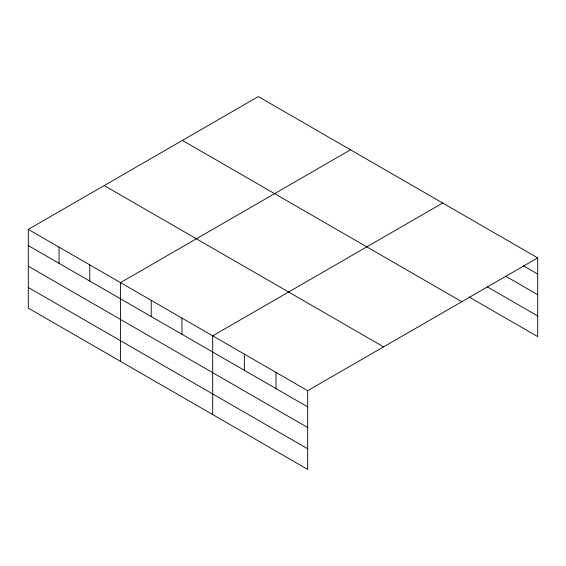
<?xml version="1.0" encoding="UTF-8"?>
<svg xmlns="http://www.w3.org/2000/svg" width="566" height="566" viewBox="0 0 566 566"><rect width="100%" height="100%" fill="white"/><g stroke="black" fill="none" stroke-linecap="round" stroke-linejoin="round"><path stroke-width="0.85" d="M307.678 427.514L307.678 390.682L28.3 229.386L28.3 308.116L307.678 469.419L307.678 427.514L28.3 266.211M469.094 297.009L537.7 336.614L537.7 257.884L258.322 96.581L28.3 229.386M350.517 149.813L120.494 282.611L120.494 361.349M442.711 203.038L212.689 335.843L212.689 414.574M307.678 390.682L537.7 257.884M523.373 265.801L537.7 274.071M506.039 276.427L537.7 294.709M487.192 286.813L537.7 315.977M182.415 140.41L461.792 301.706M104.208 185.563L383.585 346.859M28.3 245.573L307.678 406.869M28.3 287.478L307.678 448.774M276.017 372.4L276.017 388.587M244.356 354.125L244.356 370.313M181.962 318.099L181.962 334.287M151.228 300.355L151.228 316.543M89.761 264.874L89.761 281.054M59.034 247.13L59.034 263.317"/></g></svg>
